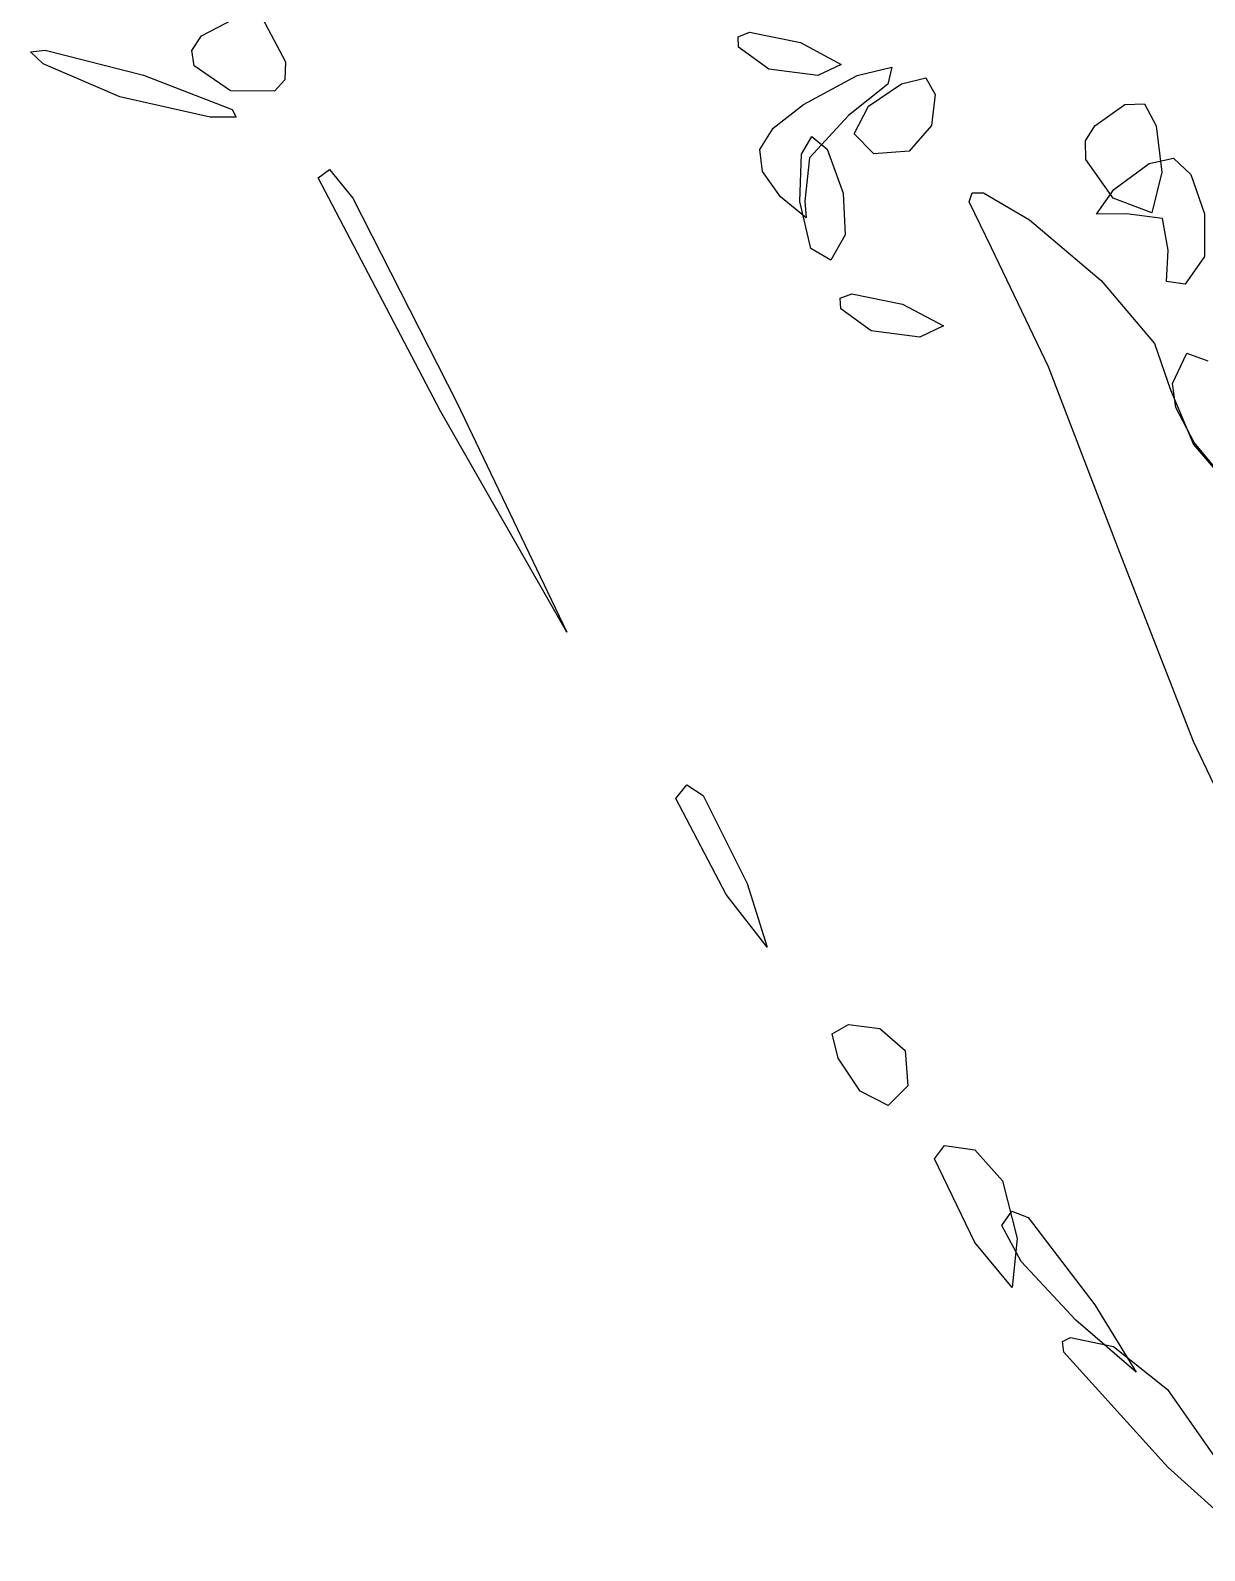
# Model space of a CAD drawing. Extents: x -886 to 651, y -59 to 942.
# Drawn here: x -291.72 to -275.21, y 62.25 to 83.61 of the extents above; entities that cross this region are included whole.
import ezdxf

# ---------------------------------------------------------------- set-up
doc = ezdxf.new("R2010")
doc.units = 0

msp = doc.modelspace()

# ---------------------------------------------------------------- linework, layer by layer
at = {"layer": 'Layer 1'}
for p, q in [((-289.30912, 83.535902), (-288.53741, 83.940874)), ((-288.53741, 83.940874), (-288.13244, 83.169167)), ((-289.446387, 83.328053), (-289.30912, 83.535902)), ((-281.768545, 83.524539), (-281.607183, 83.587302)), ((-281.76138, 83.374904), (-281.768545, 83.524539)), ((-281.607183, 83.587302), (-280.89287, 83.443244)), ((-291.716643, 83.309535), (-291.510492, 83.335888)), ((-291.53734, 83.140623), (-291.716643, 83.309535)), ((-291.510492, 83.335888), (-290.12697, 82.981775)), ((-289.415789, 83.113271), (-289.446387, 83.328053)), ((-281.333456, 83.065693), (-281.76138, 83.374904)), ((-280.89287, 83.443244), (-280.318866, 83.135009)), ((-290.459669, 82.67975), (-291.53734, 83.140623)), ((-288.90415, 82.764195), (-289.415789, 83.113271)), ((-288.13244, 83.169167), (-288.137583, 82.920134)), ((-288.13244, 83.169167), (-288.13244, 83.169167)), ((-280.318866, 83.135009), (-280.6482, 82.977004)), ((-280.092594, 82.977797), (-279.60646, 83.093821)), ((-279.60646, 83.093821), (-279.663427, 82.857114)), ((-290.12697, 82.981775), (-288.881821, 82.502038)), ((-288.137583, 82.920134), (-288.28479, 82.760769)), ((-280.6482, 82.977), (-281.333456, 83.065693)), ((-280.8483, 82.570097), (-280.092594, 82.977797)), ((-280.6482, 82.977004), (-280.6482, 82.977)), ((-279.471272, 82.861685), (-279.12736, 82.944111)), ((-279.12736, 82.944111), (-278.99799, 82.714179)), ((-289.18768, 82.39528), (-290.459669, 82.67975)), ((-288.28479, 82.760769), (-288.90415, 82.764195)), ((-279.663427, 82.857114), (-280.21364, 82.41681)), ((-279.93379, 82.549961), (-279.471272, 82.861685)), ((-278.99799, 82.714179), (-279.05126, 82.27491)), ((-288.881821, 82.502038), (-288.825465, 82.392415)), ((-281.274385, 82.241387), (-280.8483, 82.570097)), ((-280.137056, 82.157441), (-279.93379, 82.549961)), ((-276.75301, 82.271578), (-276.329346, 82.573853)), ((-276.329346, 82.573853), (-276.053296, 82.581535)), ((-276.053296, 82.581535), (-275.891076, 82.271298)), ((-288.825465, 82.392415), (-289.18768, 82.39528)), ((-289.18768, 82.39528), (-289.18768, 82.39528)), ((-281.463679, 81.941273), (-281.274385, 82.241387)), ((-280.21364, 82.416807), (-280.766183, 81.822062)), ((-280.21364, 82.41681), (-280.21364, 82.416807)), ((-279.05126, 82.27491), (-279.363792, 81.916438)), ((-279.05126, 82.27491), (-279.05126, 82.27491)), ((-276.884148, 82.059873), (-276.75301, 82.271578)), ((-275.891076, 82.271298), (-275.8089, 81.619819)), ((-280.874537, 81.874204), (-280.729177, 82.122704)), ((-280.729177, 82.122704), (-280.515886, 81.943667)), ((-279.85769, 81.88076), (-280.137056, 82.157441)), ((-276.879228, 81.797793), (-276.884148, 82.059873)), ((-281.425556, 81.631974), (-281.463679, 81.941273)), ((-280.8977, 81.208679), (-280.874537, 81.874204)), ((-280.766183, 81.822062), (-280.8289, 81.214097)), ((-280.515886, 81.943667), (-280.28893, 81.32658)), ((-279.363792, 81.916438), (-279.85769, 81.88076)), ((-275.991143, 81.744231), (-275.647599, 81.819077)), ((-275.647599, 81.819077), (-275.404823, 81.587646)), ((-287.67067, 81.54236), (-287.509627, 81.658284)), ((-287.509627, 81.658284), (-287.182745, 81.25436)), ((-281.16939, 81.275707), (-281.425556, 81.631974)), ((-276.49507, 81.255828), (-276.879228, 81.797793)), ((-276.48573, 81.376534), (-275.991143, 81.744231)), ((-275.8089, 81.619824), (-275.949601, 81.051348)), ((-275.8089, 81.619819), (-275.8089, 81.619824)), ((-285.94953, 78.2626), (-287.67067, 81.54236)), ((-276.73137, 81.030614), (-276.48573, 81.376534)), ((-275.404823, 81.587646), (-275.21254, 81.036512)), ((-287.182745, 81.25436), (-285.7203, 78.3829)), ((-280.810955, 80.977524), (-281.16939, 81.275707)), ((-280.743452, 80.547496), (-280.8977, 81.208679)), ((-280.8289, 81.214097), (-280.810955, 80.977524)), ((-280.28893, 81.32658), (-280.261212, 80.741362)), ((-280.28893, 81.32658), (-280.28893, 81.32658)), ((-278.521672, 81.206196), (-278.478952, 81.331637)), ((-278.20753, 80.559269), (-278.521672, 81.206196)), ((-278.478952, 81.331637), (-278.316255, 81.329015)), ((-278.316255, 81.329015), (-277.670573, 80.951448)), ((-275.949601, 81.051348), (-276.49507, 81.255828)), ((-277.670573, 80.951448), (-276.66392, 80.09722)), ((-276.30714, 81.036224), (-276.73137, 81.030614)), ((-275.801044, 80.971364), (-276.30714, 81.036224)), ((-275.72181, 80.523202), (-275.801044, 80.971364)), ((-275.21254, 81.03651), (-275.212829, 80.436596)), ((-275.21254, 81.036512), (-275.21254, 81.03651)), ((-280.261212, 80.741362), (-280.46448, 80.385223)), ((-280.46448, 80.385223), (-280.743452, 80.547496)), ((-277.404136, 78.885777), (-278.20753, 80.559269)), ((-275.744503, 80.085304), (-275.72181, 80.523202)), ((-275.212829, 80.436596), (-275.48344, 80.045125)), ((-276.66392, 80.09722), (-276.66389, 80.09717)), ((-276.66389, 80.09717), (-275.913756, 79.212922)), ((-280.33173, 79.849109), (-280.170369, 79.911872)), ((-280.170369, 79.911872), (-279.45606, 79.767814)), ((-275.48344, 80.045125), (-275.744503, 80.085304)), ((-280.32457, 79.699474), (-280.33173, 79.849109)), ((-279.896642, 79.390263), (-280.32457, 79.699474)), ((-279.45606, 79.767814), (-278.882052, 79.459579)), ((-278.882052, 79.459579), (-279.21139, 79.301574)), ((-279.21139, 79.30157), (-279.896642, 79.390263)), ((-279.21139, 79.301574), (-279.21139, 79.30157)), ((-275.913756, 79.212922), (-275.68974, 78.56284)), ((-275.66122, 78.653258), (-275.461735, 79.076816)), ((-275.461735, 79.076816), (-275.164484, 78.969968)), ((-276.40467, 76.285809), (-277.404136, 78.885777)), ((-275.615104, 78.31658), (-275.66122, 78.653258)), ((-275.68974, 78.56284), (-275.366185, 77.796715)), ((-284.17393, 75.15761), (-285.94953, 78.2626)), ((-285.7203, 78.3829), (-284.17393, 75.15761)), ((-285.7203, 78.3829), (-285.7203, 78.3829)), ((-275.357472, 77.823636), (-275.615104, 78.31658)), ((-275.366185, 77.796715), (-274.37681, 76.63347)), ((-274.37631, 76.633978), (-275.357472, 77.823636)), ((-275.366777, 73.62008), (-276.40467, 76.285809)), ((-274.149434, 71.069285), (-275.366777, 73.62008)), ((-282.6424, 72.822892), (-282.487605, 73.011553)), ((-282.487605, 73.011553), (-282.259456, 72.86302)), ((-282.259456, 72.86302), (-281.64234, 71.625302)), ((-281.9337, 71.472402), (-282.6424, 72.822892)), ((-281.64234, 71.625302), (-281.64234, 71.6253)), ((-281.64234, 71.6253), (-281.358251, 70.729899)), ((-281.358251, 70.729899), (-281.9337, 71.472402)), ((-280.44579, 69.515449), (-280.215849, 69.64482)), ((-280.215849, 69.64482), (-279.77659, 69.591529)), ((-280.363367, 69.171538), (-280.44579, 69.515449)), ((-279.77659, 69.591529), (-279.418122, 69.279001)), ((-279.418122, 69.279001), (-279.38244, 68.7851)), ((-280.05164, 68.70902), (-280.363367, 69.171538)), ((-279.38244, 68.7851), (-279.659125, 68.505738)), ((-279.38244, 68.7851), (-279.38244, 68.7851)), ((-279.659125, 68.505738), (-280.05164, 68.70902)), ((-279.008607, 67.758166), (-278.866815, 67.944092)), ((-278.866815, 67.944092), (-278.44126, 67.88437)), ((-278.44089, 66.58101), (-279.008607, 67.758166)), ((-278.44126, 67.88437), (-278.049752, 67.451113)), ((-278.049752, 67.451113), (-277.84627, 66.6394)), ((-278.058, 66.81936), (-277.921461, 67.023592)), ((-277.921461, 67.023592), (-277.690341, 66.933763)), ((-277.690341, 66.933763), (-276.75245, 65.70865)), ((-277.788071, 66.316589), (-278.058, 66.81936)), ((-277.84627, 66.63939), (-277.913472, 65.950464)), ((-277.84627, 66.6394), (-277.84627, 66.63939)), ((-277.913472, 65.950464), (-278.44089, 66.58101)), ((-277.0194, 65.49182), (-277.788071, 66.316589)), ((-276.75245, 65.708653), (-276.172664, 64.763001)), ((-276.75245, 65.70865), (-276.75245, 65.708653)), ((-276.172664, 64.763001), (-277.0194, 65.49182)), ((-277.209213, 65.189982), (-277.096926, 65.247133)), ((-277.189564, 65.043873), (-277.209213, 65.189982)), ((-277.096926, 65.247133), (-276.48942, 65.12322)), ((-275.72724, 63.42656), (-277.189564, 65.043873)), ((-276.48942, 65.12322), (-275.729826, 64.515288)), ((-275.729826, 64.515288), (-274.93577, 63.37718)), ((-274.426619, 62.25406), (-275.72724, 63.42656))]:
    msp.add_line(p, q, dxfattribs=at)

doc.saveas('drawing.dxf')
